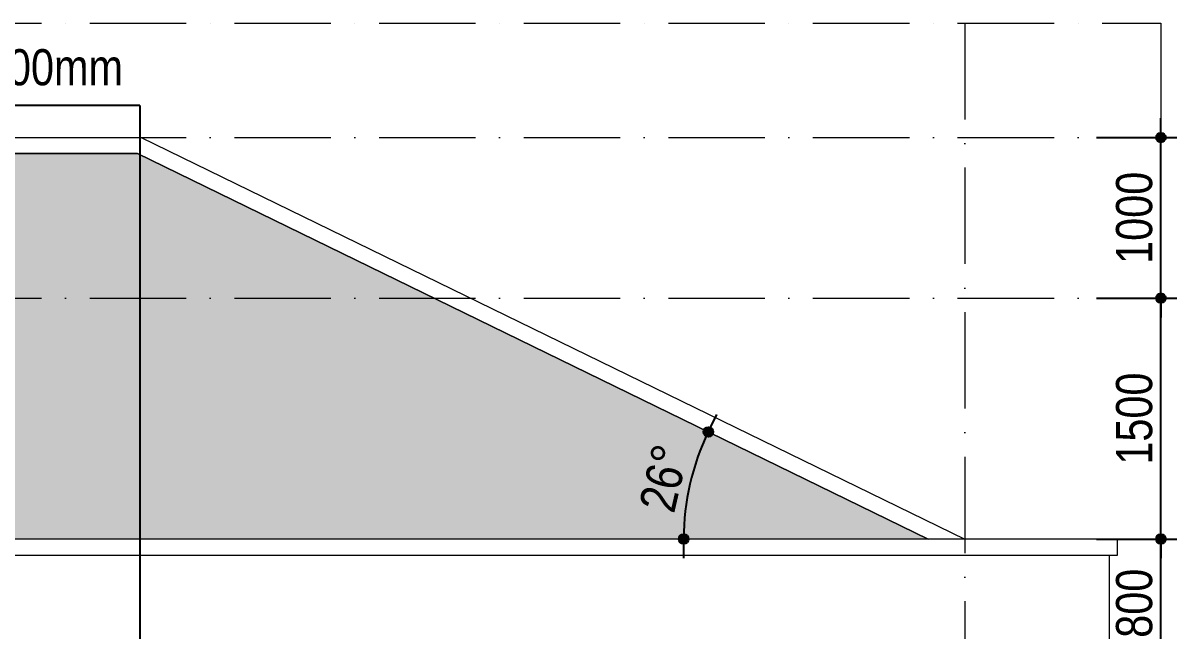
# Model space of a CAD drawing. Extents: x -1107188 to -523840, y 39692 to 514392.
# Drawn here: x -1071736 to -1064556, y 420429 to 424214 of the extents above; entities that cross this region are included whole.
import ezdxf

# ---------------------------------------------------------------- set-up
doc = ezdxf.new("R2010")
doc.units = 0
doc.linetypes.add('ACAD_ISO10W100', pattern=[18, 12, -3, 0, -3])
doc.layers.get('DEFPOINTS').update_dxf_attribs({"linetype": 'CONTINUOUS'})
for name, color, linetype in [('DIM', 1, 'CONTINUOUS'), ('HATCHNGOI', 22, 'CONTINUOUS'), ('TEXT', 7, 'CONTINUOUS')]:
    doc.layers.add(name, color=color, linetype=linetype)
doc.layers.add('NET-THAY', color=2, linetype='CONTINUOUS', lineweight=13)
doc.layers.add('TRUC', color=24, linetype='CONTINUOUS', lineweight=0)
doc.styles.add('1', font='', dxfattribs={"height": 250})
doc.styles.add('HEL-CONDENSE', font='')
doc.styles.get('1').set_extended_font_data('VNI-Helve-Condense')
doc.styles.get('HEL-CONDENSE').set_extended_font_data('VNI-Helve-Condense')
doc.dimstyles.new('D100', dxfattribs={"dimtxt": 225, "dimasz": 1.2, "dimexe": 100, "dimexo": 0, "dimgap": 50, "dimtad": 1, "dimdec": 0, "dimzin": 13, "dimdsep": 46, "dimtxsty": 'HEL-CONDENSE', "dimblk": 'D50', "dimcen": 0, "dimclrd": 1, "dimclre": 1, "dimclrt": 7, "dimadec": 0, "dimazin": 0, "dimtfac": 1, "dimtdec": 0, "dimtmove": 0, "dimatfit": 3, "dimldrblk": 'D50', "dimfxl": 1, "dimtolj": 1, "dimtzin": 13, "dimarcsym": 0})

# ---------------------------------------------------------------- blocks, each defined once
blk = doc.blocks.new('D50')
at = {"layer": 'DIM'}
blk.add_hatch(color=256, dxfattribs=at).paths.add_polyline_path([(25, 0, 1), (-25, 0, 1)])
blk.add_line((25, 0), (100, 0), dxfattribs=at)
blk.add_circle((0, 0), 25, dxfattribs=at)
blk = doc.blocks.new('*D883')
at = {"layer": 'DEFPOINTS', "color": 0, "linetype": 'Continuous', "transparency": 16777216}
for p in [(-1065055.6, 421001.6), (-1064655.6, 421001.6), (-1065055.6, 420201.6)]:
    blk.add_point(p, dxfattribs=at)
at = {"layer": 'DIM', "color": 1, "linetype": 'Continuous', "lineweight": -2, "transparency": 16777216}
for p, q in [((-1065055.6, 421001.6), (-1064555.6, 421001.6)), ((-1064655.6, 420202.8), (-1064655.6, 421000.4)), ((-1065055.6, 420201.6), (-1064555.6, 420201.6))]:
    blk.add_line(p, q, dxfattribs=at)
at = {"layer": 'DIM', "color": 1, "linetype": 'Continuous', "lineweight": -2, "transparency": 16777216, "xscale": 1.199999999999999, "yscale": 1.199999999999999, "zscale": 1.199999999999999}
for p, rotation in [((-1064655.6, 421001.6), 90), ((-1064655.6, 420201.6), 270)]:
    blk.add_blockref('D50', p, dxfattribs=dict(at, rotation=rotation))
at = {"layer": 'DIM', "color": 7, "linetype": 'Continuous', "transparency": 16777216, "insert": (-1064820.5, 420601.6), "char_height": 225, "attachment_point": 5, "rotation": 90, "style": 'HEL-CONDENSE'}
blk.add_mtext('\\A1;800', dxfattribs=at)
blk = doc.blocks.new('*D884')
at = {"layer": 'DEFPOINTS', "color": 0, "linetype": 'Continuous', "transparency": 16777216}
for p in [(-1065055.6, 422501.6), (-1064655.6, 422501.6), (-1065055.6, 421001.6)]:
    blk.add_point(p, dxfattribs=at)
at = {"layer": 'DIM', "color": 1, "linetype": 'Continuous', "lineweight": -2, "transparency": 16777216}
for p, q in [((-1065055.6, 422501.6), (-1064555.6, 422501.6)), ((-1064655.6, 421002.8), (-1064655.6, 422500.4)), ((-1065055.6, 421001.6), (-1064555.6, 421001.6))]:
    blk.add_line(p, q, dxfattribs=at)
at = {"layer": 'DIM', "color": 1, "linetype": 'Continuous', "lineweight": -2, "transparency": 16777216, "xscale": 1.199999999999999, "yscale": 1.199999999999999, "zscale": 1.199999999999999}
for p, rotation in [((-1064655.6, 422501.6), 90), ((-1064655.6, 421001.6), 270)]:
    blk.add_blockref('D50', p, dxfattribs=dict(at, rotation=rotation))
at = {"layer": 'DIM', "color": 7, "linetype": 'Continuous', "transparency": 16777216, "insert": (-1064820.5, 421751.6), "char_height": 225, "attachment_point": 5, "rotation": 90, "style": 'HEL-CONDENSE'}
blk.add_mtext('\\A1;1500', dxfattribs=at)
blk = doc.blocks.new('*D885')
at = {"layer": 'DEFPOINTS', "color": 0, "linetype": 'Continuous', "transparency": 16777216}
for p in [(-1065055.6, 423501.6), (-1064655.6, 423501.6), (-1065055.6, 422501.6)]:
    blk.add_point(p, dxfattribs=at)
at = {"layer": 'DIM', "color": 1, "linetype": 'Continuous', "lineweight": -2, "transparency": 16777216}
for p, q in [((-1065055.6, 423501.6), (-1064555.6, 423501.6)), ((-1064655.6, 422502.8), (-1064655.6, 423500.4)), ((-1065055.6, 422501.6), (-1064555.6, 422501.6))]:
    blk.add_line(p, q, dxfattribs=at)
at = {"layer": 'DIM', "color": 1, "linetype": 'Continuous', "lineweight": -2, "transparency": 16777216, "xscale": 1.199999999999999, "yscale": 1.199999999999999, "zscale": 1.199999999999999}
for p, rotation in [((-1064655.6, 423501.6), 90), ((-1064655.6, 422501.6), 270)]:
    blk.add_blockref('D50', p, dxfattribs=dict(at, rotation=rotation))
at = {"layer": 'DIM', "color": 7, "linetype": 'Continuous', "transparency": 16777216, "insert": (-1064820.5, 423001.6), "char_height": 225, "attachment_point": 5, "rotation": 90, "style": 'HEL-CONDENSE'}
blk.add_mtext('\\A1;1000', dxfattribs=at)
blk = doc.blocks.new('*D887')
at = {"layer": 'DEFPOINTS', "color": 0, "linetype": 'Continuous', "transparency": 16777216}
for p in [(-1071024.6, 423401.6), (-1067556.3, 421455), (-1077575.8, 421001.6), (-1066103.9, 421001.6), (-1064925.8, 421001.6)]:
    blk.add_point(p, dxfattribs=at)
at = {"layer": 'DIM', "color": 1, "linetype": 'Continuous', "lineweight": -2, "transparency": 16777216}
blk.add_arc((-1066103.9, 421001.6), 1521.5, 154.04519, 179.95481, dxfattribs=at)
at = {"layer": 'DIM', "color": 1, "linetype": 'Continuous', "lineweight": -2, "transparency": 16777216, "xscale": 1.199999999999999, "yscale": 1.199999999999999, "zscale": 1.199999999999999}
for p, rotation in [((-1067471.4, 421668.6), 64.02259383647606), ((-1067625.4, 421001.6), 269.9774061635253)]:
    blk.add_blockref('D50', p, dxfattribs=dict(at, rotation=rotation))
at = {"layer": 'DIM', "color": 7, "linetype": 'Continuous', "transparency": 16777216, "insert": (-1067747.1, 421381), "char_height": 225, "attachment_point": 5, "rotation": 77, "style": 'HEL-CONDENSE'}
blk.add_mtext('\\A1;26°', dxfattribs=at)

msp = doc.modelspace()

# ---------------------------------------------------------------- hatches: boundary and pattern name
at = {"layer": 'HATCHNGOI'}
h = msp.add_hatch(dxfattribs=at)
h.set_pattern_fill('AR-RSHKE', color=14, scale=15, angle=180, style=0)
h.set_pattern_definition([(180, (-2142157.97, 731043.15), (-382.5, -180), [90, -75, 105, -45, 135, -60]), (180, (-2142247.97, 731035.65), (-382.5, -180), [75, -285, 60, -90]), (180, (-2142427.97, 731054.4), (-382.5, -180), [45, -465]), (270, (-2142157.97, 731043.15), (127.5, -180), [172.5, -547.5]), (270, (-2142247.97, 731043.15), (127.5, -180), [168.75, -551.25]), (270, (-2142322.97, 731043.15), (127.5, -180), [157.5, -562.5]), (270, (-2142427.97, 731054.4), (127.5, -180), [172.5, -547.5]), (270, (-2142472.97, 731054.4), (127.5, -180), [172.5, -547.5]), (270, (-2142607.97, 731043.15), (127.5, -180), [165, -555])])
h.paths.add_polyline_path([(-1066103.891, 421001.638), (-1071024.62, 423401.638), (-1093726.927, 423401.638), (-1098647.657, 421001.638)])

# ---------------------------------------------------------------- linework, layer by layer
at = {"layer": 'NET-THAY'}
for p, q in [((-1064925.774, 421001.638), (-1077575.774, 421001.638)), ((-1064975.774, 420201.638), (-1064975.774, 420901.638))]:
    msp.add_line(p, q, dxfattribs=at)
for points in [[(-1087175.774, 423501.638), (-1071001.533, 423501.638), (-1065875.774, 421001.638)], [(-1098653.039, 421001.638), (-1093876.454, 423401.638), (-1071024.62, 423401.638), (-1066103.891, 421001.638)], [(-1066103.891, 421001.638), (-1071024.62, 423401.638), (-1093726.927, 423401.638), (-1098647.657, 421001.638)], [(-1064975.774, 420901.638), (-1064925.774, 420901.638), (-1064925.774, 421001.638), (-1064925.774, 421001.638)], [(-1099775.774, 420901.638), (-1064975.774, 420901.638)]]:
    msp.add_lwpolyline(points, dxfattribs=at)
at = {"layer": 'TEXT'}
for points in [[(-1071009.86, 423701.57), (-1078565.36, 423701.57), (-1078565.36, 423701.57)], [(-1071009.86, 423701.57), (-1071009.86, 416601.638)]]:
    msp.add_lwpolyline(points, dxfattribs=at)
at = {"layer": 'TRUC', "linetype": 'ACAD_ISO10W100', "ltscale": 50}
for points in [[(-1100124.007, 424214.293), (-1064655.569, 424214.293)], [(-1065875.774, 424214.293), (-1065875.774, 409851.638)], [(-1100124.007, 423501.638), (-1064655.569, 423501.638)], [(-1100124.007, 422501.638), (-1064655.569, 422501.638)]]:
    msp.add_lwpolyline(points, dxfattribs=at)
msp.add_lwpolyline([(-1100124.007, 424214.293), (-1064655.569, 424214.293), (-1064655.569, 409851.638), (-1100124.007, 409851.638)], close=True, dxfattribs=at)

# ---------------------------------------------------------------- texts
at = {"layer": 'TEXT', "insert": (-1074791.146, 424051.741), "char_height": 225, "attachment_point": 2, "style": '1'}
msp.add_mtext('TÖÔØNG KEÛ JONTE SAÂU 10 ROÄNG 20 CAÙCH KHOAÛNG 100mm', dxfattribs=at)

# ---------------------------------------------------------------- dimensions: what is measured, and where the dimension line sits
at = {"layer": 'DIM', "linetype": 'Continuous'}
for base, p1, p2, picture, middle in [((-1064655.569, 423501.638), (-1065055.564, 422501.638), (-1065055.564, 423501.638), '*D885', (-1064820.469, 423001.638)), ((-1064655.569, 422501.638), (-1065055.564, 421001.638), (-1065055.564, 422501.638), '*D884', (-1064820.469, 421751.638)), ((-1064655.569, 421001.638), (-1065055.564, 420201.638), (-1065055.564, 421001.638), '*D883', (-1064820.469, 420601.638))]:
    dim = msp.add_linear_dim(base=base, p1=p1, p2=p2, angle=90, dimstyle='D100', dxfattribs=at)
    dim.commit()
    dim.dimension.update_dxf_attribs({"geometry": picture, "text_midpoint": middle})
dim = msp.add_angular_dim_2l(base=(-1067556.336, 421454.951), line1=((-1064925.774, 421001.638), (-1077575.774, 421001.638)), line2=((-1071024.62, 423401.638), (-1066103.891, 421001.638)), dimstyle='D100', dxfattribs=at)
dim.commit()
dim.dimension.update_dxf_attribs({"geometry": '*D887', "text_midpoint": (-1067747.109, 421381.005)})

doc.saveas('drawing.dxf')
